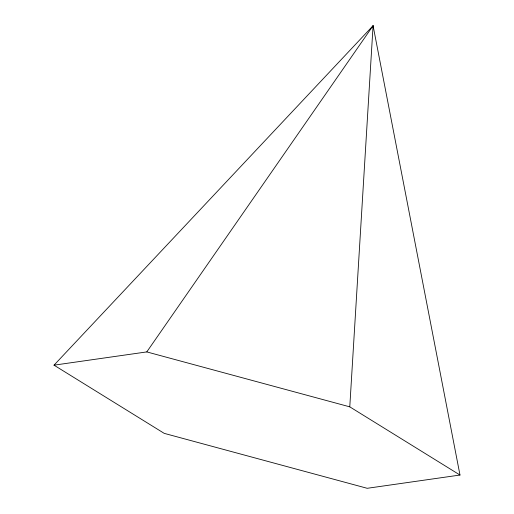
<?xml version="1.0" encoding="UTF-8"?>
<svg xmlns="http://www.w3.org/2000/svg" width="514" height="514" viewBox="0 0 514 514"><rect width="100%" height="100%" fill="white"/><g stroke="black" fill="none" stroke-linecap="round" stroke-linejoin="round"><path stroke-width="0.77" d="M373.061 27.306L373.08 25.7L54.015 365.171L164.223 433.366L367.208 488.3L459.985 475.039L373.08 25.7L146.792 351.91L54.015 365.171M459.985 475.039L349.777 406.844L373.08 25.7M146.792 351.91L349.777 406.844"/></g></svg>
